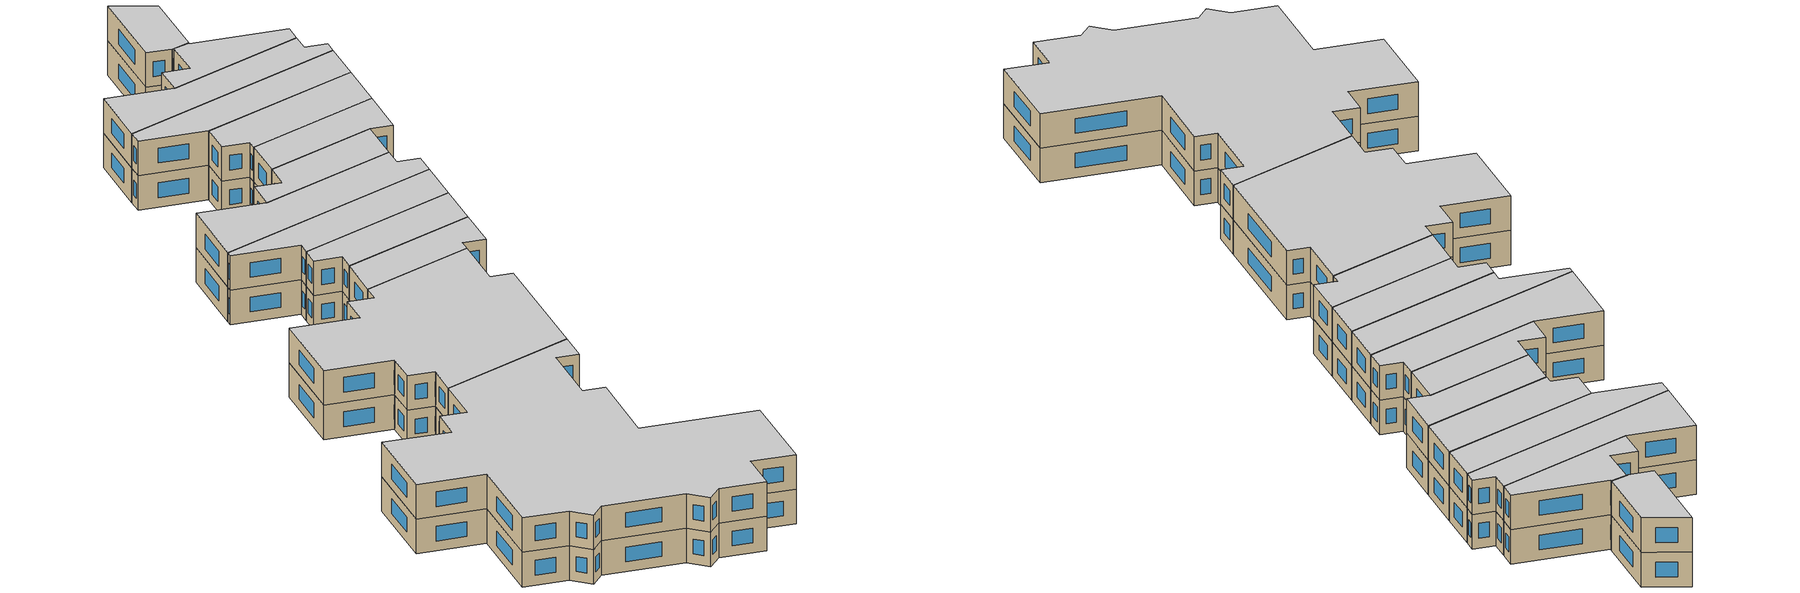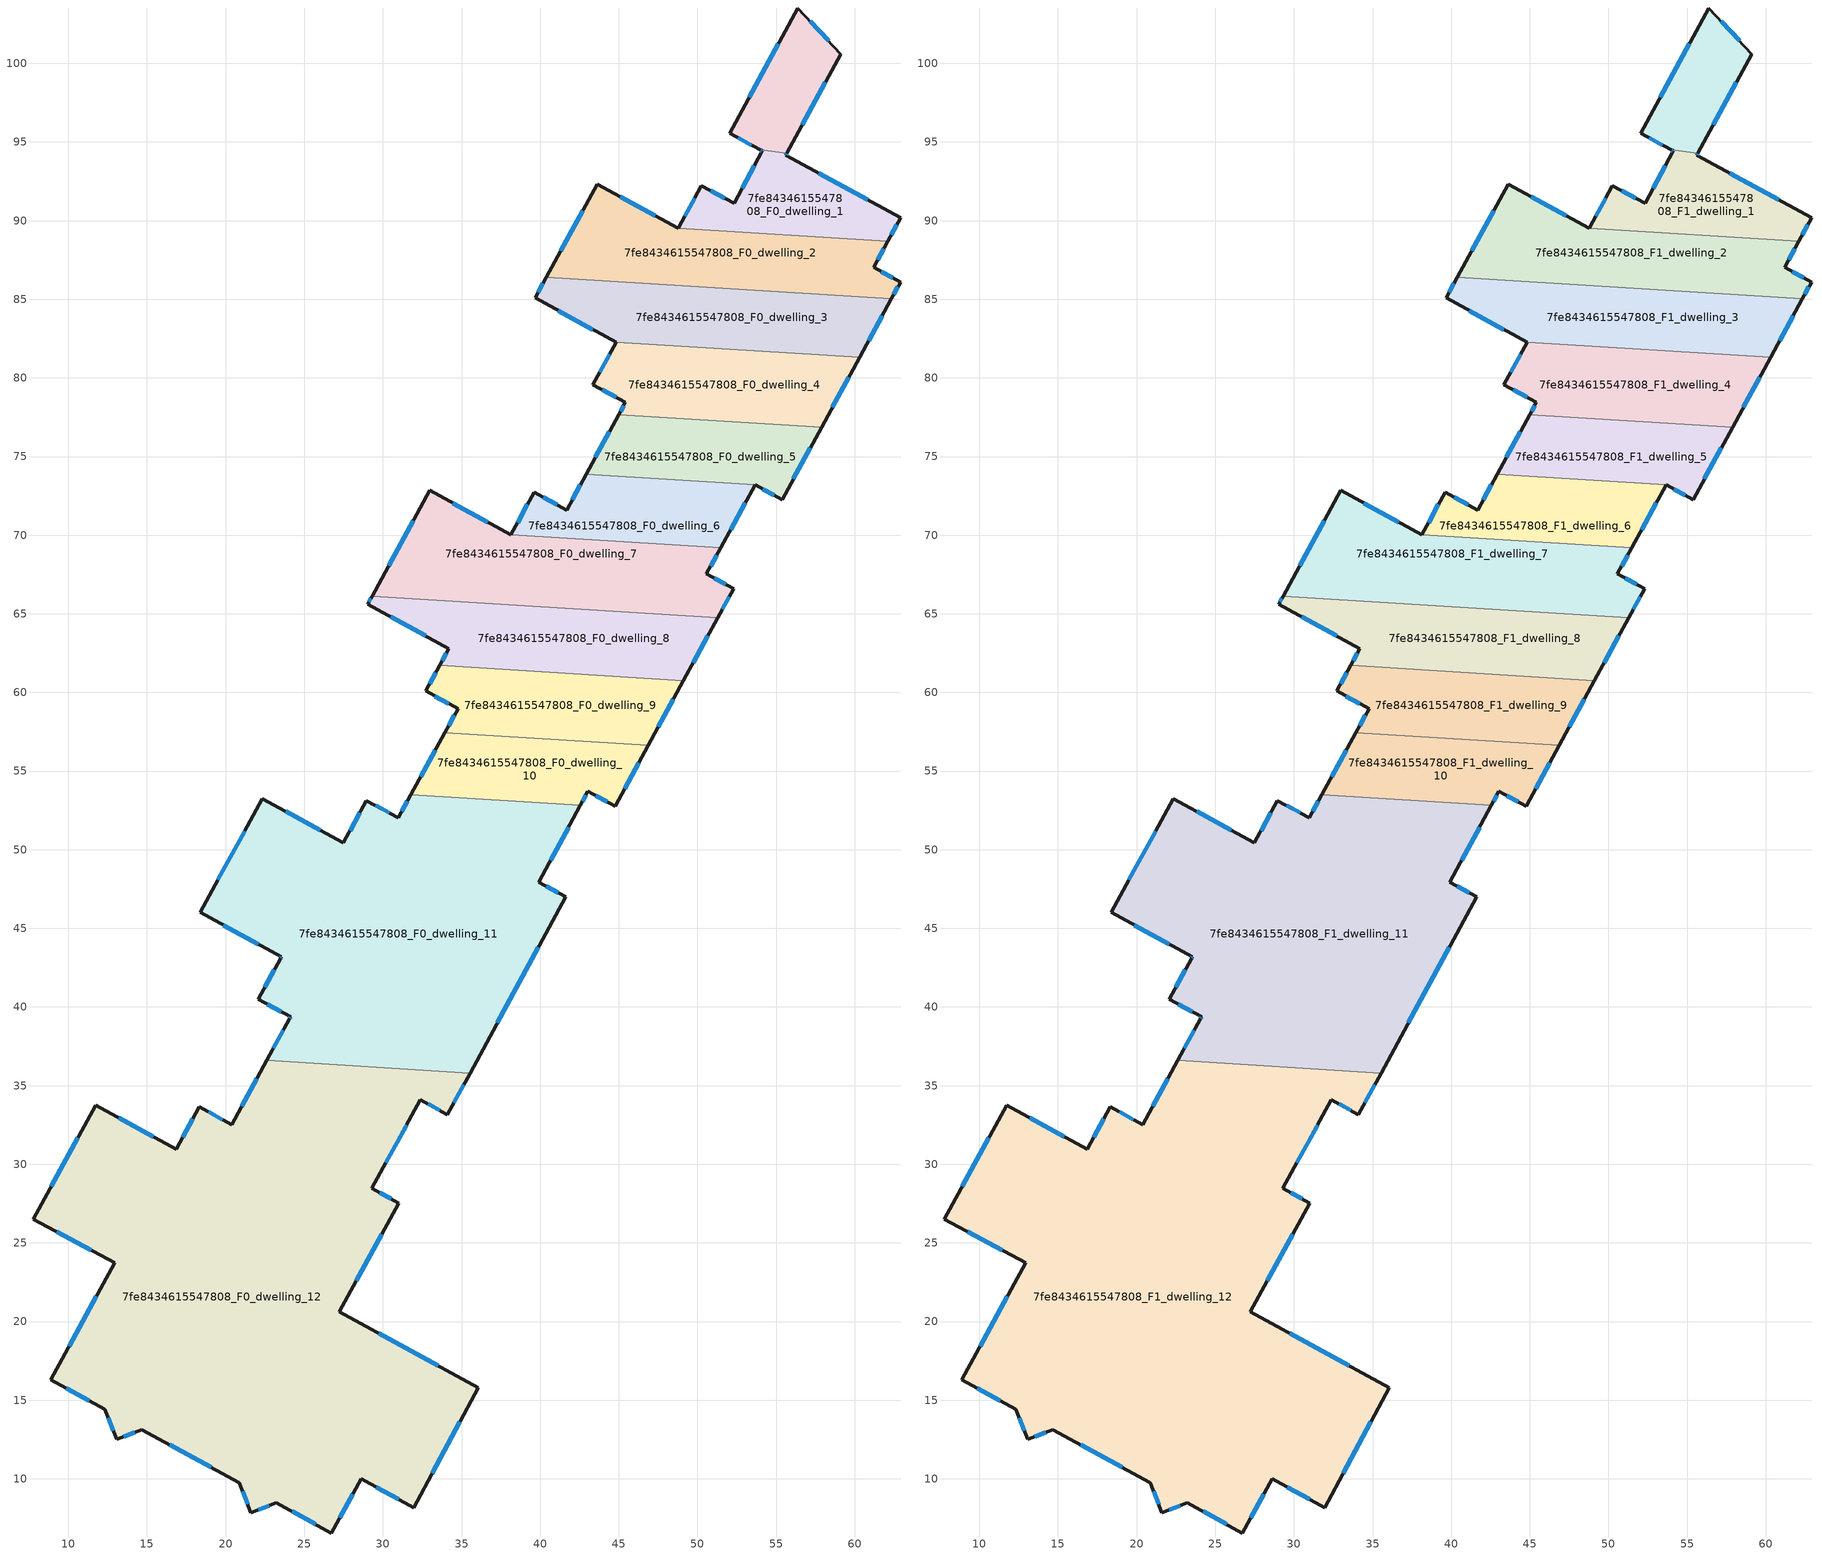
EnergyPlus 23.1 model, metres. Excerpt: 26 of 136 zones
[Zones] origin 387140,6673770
7fe8434615547808_F0_dwelling_0
 floor ground (EU_floor_Construction): 56.38,103.52 59.12,100.59 55.69,94.28 53.99,94.5 52.05,95.55 z0
 wall outside (EU_wall_Construction): 55.69,94.28 59.12,100.59 56.38,103.52 52.05,95.55 53.99,94.5 z0:3
 wall to 7fe8434615547808_F0_dwelling_1 (EU_wall_Construction): 53.99,94.5 55.69,94.28 z0:3
 window (EU_Window_Construction): 55.15,101.24 53.29,97.83 / 58.34,101.43 57.17,102.68 / 56.67,96.09 58.14,98.79 / 52.61,95.25 53.43,94.8 z0.86:2.14
7fe8434615547808_F0_dwelling_1
 floor ground (EU_floor_Construction): 62.91,90.18 62.09,88.67 48.79,89.51 50.25,92.21 52.33,91.09 54.12,94.43 53.99,94.5 55.69,94.28 55.61,94.15 z0
 wall outside (EU_wall_Construction): 62.09,88.67 62.91,90.18 55.61,94.15 55.69,94.28 / 53.99,94.5 54.12,94.43 52.33,91.09 50.25,92.21 48.79,89.51 z0:3
 wall to 7fe8434615547808_F0_dwelling_2 (EU_wall_Construction): 48.79,89.51 62.09,88.67 z0:3
 window (EU_Window_Construction): 62.33,89.11 62.68,89.75 / 49.83,91.43 49.2,90.28 / 51.73,91.41 50.84,91.89 / 53.61,93.48 52.84,92.04 / 54.03,94.48 54.08,94.45 / 55.64,94.19 55.67,94.25 / 60.83,91.32 57.7,93.02 z0.86:2.14
7fe8434615547808_F0_dwelling_10
 floor ground (EU_floor_Construction): 46.87,56.63 44.76,52.77 43.04,53.71 42.57,52.83 31.78,53.5 33.94,57.44 z0
 wall outside (EU_wall_Construction): 33.94,57.44 31.78,53.5 / 42.57,52.83 43.04,53.71 44.76,52.77 46.87,56.63 z0:3
 wall to 7fe8434615547808_F0_dwelling_11 (EU_wall_Construction): 31.78,53.5 42.57,52.83 z0:3
 wall to 7fe8434615547808_F0_dwelling_9 (EU_wall_Construction): 46.87,56.63 33.94,57.44 z0:3
 window (EU_Window_Construction): 33.32,56.32 32.4,54.63 / 45.37,53.87 46.27,55.53 / 43.53,53.44 44.27,53.04 / 42.7,53.08 42.91,53.45 z0.86:2.14
7fe8434615547808_F0_dwelling_11
 floor ground (EU_floor_Construction): 42.57,52.83 39.91,47.94 41.63,47.01 35.54,35.8 22.62,36.61 24.07,39.27 24.13,39.38 22.07,40.5 23.5,43.11 23.54,43.2 18.38,46.01 22.34,53.25 27.5,50.43 28.96,53.13 30.98,52.03 31.78,53.5 z0
 wall outside (EU_wall_Construction): 31.78,53.5 30.98,52.03 28.96,53.13 27.5,50.43 22.34,53.25 18.38,46.01 23.54,43.2 23.5,43.11 22.07,40.5 24.13,39.38 24.07,39.27 22.62,36.61 / 35.54,35.8 41.63,47.01 39.91,47.94 42.57,52.83 z0:3
 wall to 7fe8434615547808_F0_dwelling_12 (EU_wall_Construction): 22.62,36.61 35.54,35.8 z0:3
 window (EU_Window_Construction): 24.11,39.34 24.09,39.3 / 22.66,40.18 23.54,39.7 / 23.09,42.37 22.48,41.25 / 23.53,43.17 23.51,43.14 / 19.86,45.21 22.07,44 / 21.21,51.18 19.51,48.08 / 26.02,51.23 23.81,52.44 / 28.54,52.36 27.91,51.2 / 30.4,52.34 29.53,52.81 / 31.55,53.08 31.21,52.45 / 40.67,49.34 41.81,51.43 / 41.14,47.27 40.4,47.68 / 37.28,39 39.89,43.8 / 23.66,38.51 23.03,37.37 z0.86:2.14
7fe8434615547808_F0_dwelling_12
 floor ground (EU_floor_Construction): 35.54,35.8 34.11,33.16 32.39,34.11 29.3,28.47 31.02,27.53 27.23,20.63 36.05,15.79 31.95,8.17 28.62,10 26.73,6.56 23.22,8.47 21.61,7.84 20.86,9.76 14.67,13.14 13.07,12.5 12.31,14.42 8.89,16.29 12.95,23.73 7.78,26.52 11.73,33.76 16.85,30.96 18.33,33.65 20.39,32.52 22.62,36.61 z0
 wall outside (EU_wall_Construction): 22.62,36.61 20.39,32.52 18.33,33.65 16.85,30.96 11.73,33.76 7.78,26.52 12.95,23.73 8.89,16.29 12.31,14.42 13.07,12.5 14.67,13.14 20.86,9.76 21.61,7.84 23.22,8.47 26.73,6.56 28.62,10 31.95,8.17 36.05,15.79 27.23,20.63 31.02,27.53 29.3,28.47 32.39,34.11 34.11,33.16 35.54,35.8 z0:3
 window (EU_Window_Construction): 29.57,9.48 31,8.7 / 27.27,7.54 28.08,9.02 / 24.22,7.92 25.73,7.1 / 22.07,8.02 22.76,8.29 / 21.08,9.21 21.4,8.39 / 16.44,12.17 19.09,10.72 / 13.52,12.69 14.21,12.96 / 12.53,13.88 12.85,13.05 / 9.86,15.76 11.33,14.96 / 11.79,21.61 10.05,18.42 / 9.26,25.72 11.47,24.53 / 10.6,31.69 8.91,28.59 / 15.39,31.76 13.19,32.96 / 17.9,32.88 17.27,31.73 / 19.8,32.84 18.91,33.33 / 21.98,35.44 21.02,33.69 / 34.52,33.92 35.13,35.05 / 32.88,33.84 33.62,33.43 / 30.18,30.08 31.51,32.5 / 30.53,27.8 29.79,28.2 / 28.31,22.6 29.94,25.56 / 33.53,17.18 29.75,19.25 / 33.12,10.35 34.88,13.62 z0.86:2.14
7fe8434615547808_F0_dwelling_2
 floor ground (EU_floor_Construction): 62.09,88.67 61.2,87.03 62.91,86.09 62.33,85.02 40.38,86.39 43.63,92.33 48.79,89.51 z0
 wall outside (EU_wall_Construction): 62.33,85.02 62.91,86.09 61.2,87.03 62.09,88.67 / 48.79,89.51 43.63,92.33 40.38,86.39 z0:3
 wall to 7fe8434615547808_F0_dwelling_3 (EU_wall_Construction): 40.38,86.39 62.33,85.02 z0:3
 window (EU_Window_Construction): 62.42,86.36 61.69,86.76 / 62.5,85.32 62.75,85.78 / 42.7,90.63 41.31,88.08 / 47.31,90.31 45.1,91.52 / 61.45,87.5 61.84,88.2 z0.86:2.14
7fe8434615547808_F0_dwelling_3
 floor ground (EU_floor_Construction): 62.33,85.02 60.31,81.3 44.83,82.27 39.67,85.09 40.38,86.39 z0
 wall outside (EU_wall_Construction): 60.31,81.3 62.33,85.02 / 40.38,86.39 39.67,85.09 44.83,82.27 z0:3
 wall to 7fe8434615547808_F0_dwelling_4 (EU_wall_Construction): 44.83,82.27 60.31,81.3 z0:3
 window (EU_Window_Construction): 60.89,82.36 61.75,83.95 / 41.15,84.28 43.36,83.07 / 40.18,86.02 39.88,85.46 z0.86:2.14
7fe8434615547808_F0_dwelling_4
 floor ground (EU_floor_Construction): 60.31,81.3 57.89,76.87 45,77.67 45.42,78.45 43.36,79.58 44.83,82.27 z0
 wall outside (EU_wall_Construction): 57.89,76.87 60.31,81.3 / 44.83,82.27 43.36,79.58 45.42,78.45 45,77.67 z0:3
 wall to 7fe8434615547808_F0_dwelling_5 (EU_wall_Construction): 45,77.67 57.89,76.87 z0:3
 window (EU_Window_Construction): 58.58,78.13 59.62,80.03 / 45.3,78.23 45.12,77.89 / 43.95,79.25 44.83,78.77 / 44.41,81.5 43.78,80.34 z0.86:2.14
7fe8434615547808_F0_dwelling_5
 floor ground (EU_floor_Construction): 57.89,76.87 55.38,72.26 53.66,73.2 42.92,73.87 45,77.67 z0
 wall outside (EU_wall_Construction): 53.66,73.2 55.38,72.26 57.89,76.87 / 45,77.67 42.92,73.87 z0:3
 wall to 7fe8434615547808_F0_dwelling_6 (EU_wall_Construction): 42.92,73.87 53.66,73.2 z0:3
 window (EU_Window_Construction): 54.15,72.93 54.89,72.53 / 44.4,76.59 43.51,74.95 / 56.1,73.58 57.17,75.55 z0.86:2.14
7fe8434615547808_F0_dwelling_6
 floor ground (EU_floor_Construction): 53.66,73.2 51.48,69.2 38.14,70.03 39.61,72.72 41.68,71.6 42.92,73.87 z0
 wall outside (EU_wall_Construction): 42.92,73.87 41.68,71.6 39.61,72.72 38.14,70.03 / 51.48,69.2 53.66,73.2 z0:3
 wall to 7fe8434615547808_F0_dwelling_7 (EU_wall_Construction): 38.14,70.03 51.48,69.2 z0:3
 window (EU_Window_Construction): 41.09,71.92 40.2,72.4 / 42.56,73.22 42.03,72.25 / 52.1,70.34 53.04,72.05 / 39.19,71.95 38.56,70.8 z0.86:2.14
7fe8434615547808_F0_dwelling_7
 floor ground (EU_floor_Construction): 51.48,69.2 50.58,67.53 52.3,66.6 51.29,64.76 29.31,66.13 32.98,72.85 38.14,70.03 z0
 wall outside (EU_wall_Construction): 51.29,64.76 52.3,66.6 50.58,67.53 51.48,69.2 / 38.14,70.03 32.98,72.85 29.31,66.13 z0:3
 wall to 7fe8434615547808_F0_dwelling_8 (EU_wall_Construction): 29.31,66.13 51.29,64.76 z0:3
 window (EU_Window_Construction): 51.81,66.86 51.07,67.27 / 51.58,65.28 52.01,66.07 / 31.94,70.93 30.36,68.05 / 36.67,70.84 34.46,72.04 / 50.83,68.01 51.22,68.72 z0.86:2.14
7fe8434615547808_F0_dwelling_8
 floor ground (EU_floor_Construction): 51.29,64.76 49.11,60.75 33.6,61.71 34.19,62.79 29.03,65.61 29.31,66.13 z0
 wall outside (EU_wall_Construction): 29.31,66.13 29.03,65.61 34.19,62.79 33.6,61.71 / 49.11,60.75 51.29,64.76 z0:3
 wall to 7fe8434615547808_F0_dwelling_9 (EU_wall_Construction): 33.6,61.71 49.11,60.75 z0:3
 window (EU_Window_Construction): 30.5,64.81 32.71,63.6 / 29.23,65.98 29.11,65.76 / 49.73,61.89 50.67,63.61 / 34.02,62.48 33.77,62.02 z0.86:2.14
7fe8434615547808_F0_dwelling_9
 floor ground (EU_floor_Construction): 49.11,60.75 46.87,56.63 33.94,57.44 34.78,58.97 32.73,60.09 33.6,61.71 z0
 wall outside (EU_wall_Construction): 33.6,61.71 32.73,60.09 34.78,58.97 33.94,57.44 / 46.87,56.63 49.11,60.75 z0:3
 window (EU_Window_Construction): 33.31,59.77 34.19,59.29 / 33.35,61.25 32.98,60.56 / 47.51,57.81 48.47,59.57 / 34.54,58.54 34.18,57.88 z0.86:2.14
7fe8434615547808_F1_dwelling_0
 floor to 7fe8434615547808_F0_dwelling_0 (EU_floor_Construction): 56.38,103.52 59.12,100.59 55.69,94.28 53.99,94.5 52.05,95.55 z3
 wall outside (EU_wall_Construction): 55.69,94.28 59.12,100.59 56.38,103.52 52.05,95.55 53.99,94.5 z3:6
 wall to 7fe8434615547808_F1_dwelling_1 (EU_wall_Construction): 53.99,94.5 55.69,94.28 z3:6
 window (EU_Window_Construction): 55.15,101.24 53.29,97.83 / 58.34,101.43 57.17,102.68 / 56.67,96.09 58.14,98.79 / 52.61,95.25 53.43,94.8 z3.86:5.14
 ceiling to 7fe8434615547808_F2_dwelling_0 (EU_floor_Construction): 55.69,94.28 59.12,100.59 56.38,103.52 52.05,95.55 53.99,94.5 z6
7fe8434615547808_F1_dwelling_1
 floor to 7fe8434615547808_F0_dwelling_1 (EU_floor_Construction): 62.91,90.18 62.09,88.67 48.79,89.51 50.25,92.21 52.33,91.09 54.12,94.43 53.99,94.5 55.69,94.28 55.61,94.15 z3
 wall outside (EU_wall_Construction): 62.09,88.67 62.91,90.18 55.61,94.15 55.69,94.28 / 53.99,94.5 54.12,94.43 52.33,91.09 50.25,92.21 48.79,89.51 z3:6
 wall to 7fe8434615547808_F1_dwelling_2 (EU_wall_Construction): 48.79,89.51 62.09,88.67 z3:6
 window (EU_Window_Construction): 62.33,89.11 62.68,89.75 / 49.83,91.43 49.2,90.28 / 51.73,91.41 50.84,91.89 / 53.61,93.48 52.84,92.04 / 54.03,94.48 54.08,94.45 / 55.64,94.19 55.67,94.25 / 60.83,91.32 57.7,93.02 z3.86:5.14
 ceiling to 7fe8434615547808_F2_dwelling_1 (EU_floor_Construction): 62.09,88.67 62.91,90.18 55.61,94.15 55.69,94.28 53.99,94.5 54.12,94.43 52.33,91.09 50.25,92.21 48.79,89.51 z6
7fe8434615547808_F1_dwelling_10
 floor to 7fe8434615547808_F0_dwelling_10 (EU_floor_Construction): 46.87,56.63 44.76,52.77 43.04,53.71 42.57,52.83 31.78,53.5 33.94,57.44 z3
 wall outside (EU_wall_Construction): 33.94,57.44 31.78,53.5 / 42.57,52.83 43.04,53.71 44.76,52.77 46.87,56.63 z3:6
 wall to 7fe8434615547808_F1_dwelling_11 (EU_wall_Construction): 31.78,53.5 42.57,52.83 z3:6
 wall to 7fe8434615547808_F1_dwelling_9 (EU_wall_Construction): 46.87,56.63 33.94,57.44 z3:6
 window (EU_Window_Construction): 33.32,56.32 32.4,54.63 / 45.37,53.87 46.27,55.53 / 43.53,53.44 44.27,53.04 / 42.7,53.08 42.91,53.45 z3.86:5.14
 ceiling to 7fe8434615547808_F2_dwelling_10 (EU_floor_Construction): 44.76,52.77 46.87,56.63 33.94,57.44 31.78,53.5 42.57,52.83 43.04,53.71 z6
7fe8434615547808_F1_dwelling_11
 floor to 7fe8434615547808_F0_dwelling_11 (EU_floor_Construction): 42.57,52.83 39.91,47.94 41.63,47.01 35.54,35.8 22.62,36.61 24.07,39.27 24.13,39.38 22.07,40.5 23.5,43.11 23.54,43.2 18.38,46.01 22.34,53.25 27.5,50.43 28.96,53.13 30.98,52.03 31.78,53.5 z3
 wall outside (EU_wall_Construction): 31.78,53.5 30.98,52.03 28.96,53.13 27.5,50.43 22.34,53.25 18.38,46.01 23.54,43.2 23.5,43.11 22.07,40.5 24.13,39.38 24.07,39.27 22.62,36.61 / 35.54,35.8 41.63,47.01 39.91,47.94 42.57,52.83 z3:6
 wall to 7fe8434615547808_F1_dwelling_12 (EU_wall_Construction): 22.62,36.61 35.54,35.8 z3:6
 window (EU_Window_Construction): 24.11,39.34 24.09,39.3 / 22.66,40.18 23.54,39.7 / 23.09,42.37 22.48,41.25 / 23.53,43.17 23.51,43.14 / 19.86,45.21 22.07,44 / 21.21,51.18 19.51,48.08 / 26.02,51.23 23.81,52.44 / 28.54,52.36 27.91,51.2 / 30.4,52.34 29.53,52.81 / 31.55,53.08 31.21,52.45 / 40.67,49.34 41.81,51.43 / 41.14,47.27 40.4,47.68 / 37.28,39 39.89,43.8 / 23.66,38.51 23.03,37.37 z3.86:5.14
 ceiling to 7fe8434615547808_F2_dwelling_11 (EU_floor_Construction): 35.54,35.8 41.63,47.01 39.91,47.94 42.57,52.83 31.78,53.5 30.98,52.03 28.96,53.13 27.5,50.43 22.34,53.25 18.38,46.01 23.54,43.2 23.5,43.11 22.07,40.5 24.13,39.38 24.07,39.27 22.62,36.61 z6
7fe8434615547808_F1_dwelling_12
 floor to 7fe8434615547808_F0_dwelling_12 (EU_floor_Construction): 35.54,35.8 34.11,33.16 32.39,34.11 29.3,28.47 31.02,27.53 27.23,20.63 36.05,15.79 31.95,8.17 28.62,10 26.73,6.56 23.22,8.47 21.61,7.84 20.86,9.76 14.67,13.14 13.07,12.5 12.31,14.42 8.89,16.29 12.95,23.73 7.78,26.52 11.73,33.76 16.85,30.96 18.33,33.65 20.39,32.52 22.62,36.61 z3
 wall outside (EU_wall_Construction): 22.62,36.61 20.39,32.52 18.33,33.65 16.85,30.96 11.73,33.76 7.78,26.52 12.95,23.73 8.89,16.29 12.31,14.42 13.07,12.5 14.67,13.14 20.86,9.76 21.61,7.84 23.22,8.47 26.73,6.56 28.62,10 31.95,8.17 36.05,15.79 27.23,20.63 31.02,27.53 29.3,28.47 32.39,34.11 34.11,33.16 35.54,35.8 z3:6
 window (EU_Window_Construction): 29.57,9.48 31,8.7 / 27.27,7.54 28.08,9.02 / 24.22,7.92 25.73,7.1 / 22.07,8.02 22.76,8.29 / 21.08,9.21 21.4,8.39 / 16.44,12.17 19.09,10.72 / 13.52,12.69 14.21,12.96 / 12.53,13.88 12.85,13.05 / 9.86,15.76 11.33,14.96 / 11.79,21.61 10.05,18.42 / 9.26,25.72 11.47,24.53 / 10.6,31.69 8.91,28.59 / 15.39,31.76 13.19,32.96 / 17.9,32.88 17.27,31.73 / 19.8,32.84 18.91,33.33 / 21.98,35.44 21.02,33.69 / 34.52,33.92 35.13,35.05 / 32.88,33.84 33.62,33.43 / 30.18,30.08 31.51,32.5 / 30.53,27.8 29.79,28.2 / 28.31,22.6 29.94,25.56 / 33.53,17.18 29.75,19.25 / 33.12,10.35 34.88,13.62 z3.86:5.14
 ceiling to 7fe8434615547808_F2_dwelling_12 (EU_floor_Construction): 31.95,8.17 36.05,15.79 27.23,20.63 31.02,27.53 29.3,28.47 32.39,34.11 34.11,33.16 35.54,35.8 22.62,36.61 20.39,32.52 18.33,33.65 16.85,30.96 11.73,33.76 7.78,26.52 12.95,23.73 8.89,16.29 12.31,14.42 13.07,12.5 14.67,13.14 20.86,9.76 21.61,7.84 23.22,8.47 26.73,6.56 28.62,10 z6
7fe8434615547808_F1_dwelling_2
 floor to 7fe8434615547808_F0_dwelling_2 (EU_floor_Construction): 62.09,88.67 61.2,87.03 62.91,86.09 62.33,85.02 40.38,86.39 43.63,92.33 48.79,89.51 z3
 wall outside (EU_wall_Construction): 62.33,85.02 62.91,86.09 61.2,87.03 62.09,88.67 / 48.79,89.51 43.63,92.33 40.38,86.39 z3:6
 wall to 7fe8434615547808_F1_dwelling_3 (EU_wall_Construction): 40.38,86.39 62.33,85.02 z3:6
 window (EU_Window_Construction): 62.42,86.36 61.69,86.76 / 62.5,85.32 62.75,85.78 / 42.7,90.63 41.31,88.08 / 47.31,90.31 45.1,91.52 / 61.45,87.5 61.84,88.2 z3.86:5.14
 ceiling to 7fe8434615547808_F2_dwelling_2 (EU_floor_Construction): 62.33,85.02 62.91,86.09 61.2,87.03 62.09,88.67 48.79,89.51 43.63,92.33 40.38,86.39 z6
7fe8434615547808_F1_dwelling_3
 floor to 7fe8434615547808_F0_dwelling_3 (EU_floor_Construction): 62.33,85.02 60.31,81.3 44.83,82.27 39.67,85.09 40.38,86.39 z3
 wall outside (EU_wall_Construction): 60.31,81.3 62.33,85.02 / 40.38,86.39 39.67,85.09 44.83,82.27 z3:6
 wall to 7fe8434615547808_F1_dwelling_4 (EU_wall_Construction): 44.83,82.27 60.31,81.3 z3:6
 window (EU_Window_Construction): 60.89,82.36 61.75,83.95 / 41.15,84.28 43.36,83.07 / 40.18,86.02 39.88,85.46 z3.86:5.14
 ceiling to 7fe8434615547808_F2_dwelling_3 (EU_floor_Construction): 60.31,81.3 62.33,85.02 40.38,86.39 39.67,85.09 44.83,82.27 z6
7fe8434615547808_F1_dwelling_4
 floor to 7fe8434615547808_F0_dwelling_4 (EU_floor_Construction): 60.31,81.3 57.89,76.87 45,77.67 45.42,78.45 43.36,79.58 44.83,82.27 z3
 wall outside (EU_wall_Construction): 57.89,76.87 60.31,81.3 / 44.83,82.27 43.36,79.58 45.42,78.45 45,77.67 z3:6
 wall to 7fe8434615547808_F1_dwelling_5 (EU_wall_Construction): 45,77.67 57.89,76.87 z3:6
 window (EU_Window_Construction): 58.58,78.13 59.62,80.03 / 45.3,78.23 45.12,77.89 / 43.95,79.25 44.83,78.77 / 44.41,81.5 43.78,80.34 z3.86:5.14
 ceiling to 7fe8434615547808_F2_dwelling_4 (EU_floor_Construction): 57.89,76.87 60.31,81.3 44.83,82.27 43.36,79.58 45.42,78.45 45,77.67 z6
7fe8434615547808_F1_dwelling_5
 floor to 7fe8434615547808_F0_dwelling_5 (EU_floor_Construction): 57.89,76.87 55.38,72.26 53.66,73.2 42.92,73.87 45,77.67 z3
 wall outside (EU_wall_Construction): 53.66,73.2 55.38,72.26 57.89,76.87 / 45,77.67 42.92,73.87 z3:6
 wall to 7fe8434615547808_F1_dwelling_6 (EU_wall_Construction): 42.92,73.87 53.66,73.2 z3:6
 window (EU_Window_Construction): 54.15,72.93 54.89,72.53 / 44.4,76.59 43.51,74.95 / 56.1,73.58 57.17,75.55 z3.86:5.14
 ceiling to 7fe8434615547808_F2_dwelling_5 (EU_floor_Construction): 55.38,72.26 57.89,76.87 45,77.67 42.92,73.87 53.66,73.2 z6
7fe8434615547808_F1_dwelling_6
 floor to 7fe8434615547808_F0_dwelling_6 (EU_floor_Construction): 53.66,73.2 51.48,69.2 38.14,70.03 39.61,72.72 41.68,71.6 42.92,73.87 z3
 wall outside (EU_wall_Construction): 42.92,73.87 41.68,71.6 39.61,72.72 38.14,70.03 / 51.48,69.2 53.66,73.2 z3:6
 wall to 7fe8434615547808_F1_dwelling_7 (EU_wall_Construction): 38.14,70.03 51.48,69.2 z3:6
 window (EU_Window_Construction): 41.09,71.92 40.2,72.4 / 42.56,73.22 42.03,72.25 / 52.1,70.34 53.04,72.05 / 39.19,71.95 38.56,70.8 z3.86:5.14
 ceiling to 7fe8434615547808_F2_dwelling_6 (EU_floor_Construction): 51.48,69.2 53.66,73.2 42.92,73.87 41.68,71.6 39.61,72.72 38.14,70.03 z6
7fe8434615547808_F1_dwelling_7
 floor to 7fe8434615547808_F0_dwelling_7 (EU_floor_Construction): 51.48,69.2 50.58,67.53 52.3,66.6 51.29,64.76 29.31,66.13 32.98,72.85 38.14,70.03 z3
 wall outside (EU_wall_Construction): 51.29,64.76 52.3,66.6 50.58,67.53 51.48,69.2 / 38.14,70.03 32.98,72.85 29.31,66.13 z3:6
 wall to 7fe8434615547808_F1_dwelling_8 (EU_wall_Construction): 29.31,66.13 51.29,64.76 z3:6
 window (EU_Window_Construction): 51.81,66.86 51.07,67.27 / 51.58,65.28 52.01,66.07 / 31.94,70.93 30.36,68.05 / 36.67,70.84 34.46,72.04 / 50.83,68.01 51.22,68.72 z3.86:5.14
 ceiling to 7fe8434615547808_F2_dwelling_7 (EU_floor_Construction): 51.29,64.76 52.3,66.6 50.58,67.53 51.48,69.2 38.14,70.03 32.98,72.85 29.31,66.13 z6
7fe8434615547808_F1_dwelling_8
 floor to 7fe8434615547808_F0_dwelling_8 (EU_floor_Construction): 51.29,64.76 49.11,60.75 33.6,61.71 34.19,62.79 29.03,65.61 29.31,66.13 z3
 wall outside (EU_wall_Construction): 29.31,66.13 29.03,65.61 34.19,62.79 33.6,61.71 / 49.11,60.75 51.29,64.76 z3:6
 wall to 7fe8434615547808_F1_dwelling_9 (EU_wall_Construction): 33.6,61.71 49.11,60.75 z3:6
 window (EU_Window_Construction): 30.5,64.81 32.71,63.6 / 29.23,65.98 29.11,65.76 / 49.73,61.89 50.67,63.61 / 34.02,62.48 33.77,62.02 z3.86:5.14
 ceiling to 7fe8434615547808_F2_dwelling_8 (EU_floor_Construction): 49.11,60.75 51.29,64.76 29.31,66.13 29.03,65.61 34.19,62.79 33.6,61.71 z6
7fe8434615547808_F1_dwelling_9
 floor to 7fe8434615547808_F0_dwelling_9 (EU_floor_Construction): 49.11,60.75 46.87,56.63 33.94,57.44 34.78,58.97 32.73,60.09 33.6,61.71 z3
 wall outside (EU_wall_Construction): 33.6,61.71 32.73,60.09 34.78,58.97 33.94,57.44 / 46.87,56.63 49.11,60.75 z3:6
 window (EU_Window_Construction): 33.31,59.77 34.19,59.29 / 33.35,61.25 32.98,60.56 / 47.51,57.81 48.47,59.57 / 34.54,58.54 34.18,57.88 z3.86:5.14
 ceiling to 7fe8434615547808_F2_dwelling_9 (EU_floor_Construction): 46.87,56.63 49.11,60.75 33.6,61.71 32.73,60.09 34.78,58.97 33.94,57.44 z6
[Building]
EU S2 Campaign: North Axis=0; Terrain=City; Solar Distribution=FullExterior
[Site:Location]
Helsinki-Vantaa.AP: Latitude=60.317; Longitude=24.963; Time Zone=2; Elevation=54.6
[SizingPeriod:WeatherFileDays]
AnnualSizingPeriod: Begin Month=1; Begin Day of Month=1; End Month=12; End Day of Month=31; Day of Week for Start Day=Monday; Use Weather File Daylight Saving Period=No; Use Weather File Rain and Snow Indicators=No
[MATERIAL]
EU_InternalMass_Material: Roughness=MediumRough; Thickness=0.1; Conductivity=1; Density=1800; Specific Heat=900; Thermal Absorptance=0.9; Solar Absorptance=0.7; Visible Absorptance=0.7
[MATERIAL:NOMASS] Roughness=MediumRough; Thermal Absorptance=0.9; Solar Absorptance=0.7; Visible Absorptance=0.7
Name | Thermal Resistance
EU_wall_NoMass | 2.6932
EU_floor_NoMass | 2.22482
[WINDOWMATERIAL:SIMPLEGLAZINGSYSTEM]
EU_Window_SimpleGlazing: UFactor=2.14966; Solar Heat Gain Coefficient=0.7; Visible Transmittance=0.7
[CONSTRUCTION]
EU_wall_Construction: EU_wall_NoMass
EU_floor_Construction: EU_floor_NoMass
EU_Window_Construction: EU_Window_SimpleGlazing
EU_InternalMass_Construction: EU_InternalMass_Material
[ZONE] Type=1; Multiplier=1; Ceiling Height=autocalculate; Floor Area=autocalculate; Part of Total Floor Area=Yes
Name | Volume
7fe8434615547808_F0_dwelling_0; 7fe8434615547808_F1_dwelling_0 | 94.6392
7fe8434615547808_F0_dwelling_1; 7fe8434615547808_F1_dwelling_1 | 133.756
7fe8434615547808_F0_dwelling_10; 7fe8434615547808_F1_dwelling_10 | 155
7fe8434615547808_F0_dwelling_11; 7fe8434615547808_F1_dwelling_11 | 887.602
7fe8434615547808_F0_dwelling_12; 7fe8434615547808_F1_dwelling_12 | 1546.01
7fe8434615547808_F0_dwelling_2; 7fe8434615547808_F1_dwelling_2 | 250.441
7fe8434615547808_F0_dwelling_3; 7fe8434615547808_F1_dwelling_3 | 228.688
7fe8434615547808_F0_dwelling_4; 7fe8434615547808_F1_dwelling_4 | 202.82
7fe8434615547808_F0_dwelling_5; 7fe8434615547808_F1_dwelling_5 | 154.896
7fe8434615547808_F0_dwelling_6; 7fe8434615547808_F1_dwelling_6 | 151.104
7fe8434615547808_F0_dwelling_7; 7fe8434615547808_F1_dwelling_7 | 304.027
7fe8434615547808_F0_dwelling_8; 7fe8434615547808_F1_dwelling_8 | 227.591
7fe8434615547808_F0_dwelling_9; 7fe8434615547808_F1_dwelling_9 | 181.6
[INTERNALMASS] Construction=EU_InternalMass_Construction
Name | Zone or ZoneList | Surface Area
7fe8434615547808_F0_dwelling_0_EU_InternalMass | 7fe8434615547808_F0_dwelling_0 | 31.5472
7fe8434615547808_F0_dwelling_1_EU_InternalMass | 7fe8434615547808_F0_dwelling_1 | 44.5853
7fe8434615547808_F0_dwelling_2_EU_InternalMass | 7fe8434615547808_F0_dwelling_2 | 83.4815
7fe8434615547808_F0_dwelling_3_EU_InternalMass | 7fe8434615547808_F0_dwelling_3 | 76.2296
7fe8434615547808_F0_dwelling_4_EU_InternalMass | 7fe8434615547808_F0_dwelling_4 | 67.6064
7fe8434615547808_F0_dwelling_5_EU_InternalMass | 7fe8434615547808_F0_dwelling_5 | 51.6318
7fe8434615547808_F0_dwelling_6_EU_InternalMass | 7fe8434615547808_F0_dwelling_6 | 50.3681
7fe8434615547808_F0_dwelling_7_EU_InternalMass | 7fe8434615547808_F0_dwelling_7 | 101.344
7fe8434615547808_F0_dwelling_8_EU_InternalMass | 7fe8434615547808_F0_dwelling_8 | 75.8635
7fe8434615547808_F0_dwelling_9_EU_InternalMass | 7fe8434615547808_F0_dwelling_9 | 60.5337
7fe8434615547808_F0_dwelling_10_EU_InternalMass | 7fe8434615547808_F0_dwelling_10 | 51.6665
7fe8434615547808_F0_dwelling_11_EU_InternalMass | 7fe8434615547808_F0_dwelling_11 | 295.871
7fe8434615547808_F0_dwelling_12_EU_InternalMass | 7fe8434615547808_F0_dwelling_12 | 515.336
7fe8434615547808_F1_dwelling_0_EU_InternalMass | 7fe8434615547808_F1_dwelling_0 | 31.5472
7fe8434615547808_F1_dwelling_1_EU_InternalMass | 7fe8434615547808_F1_dwelling_1 | 44.5853
7fe8434615547808_F1_dwelling_2_EU_InternalMass | 7fe8434615547808_F1_dwelling_2 | 83.4815
7fe8434615547808_F1_dwelling_3_EU_InternalMass | 7fe8434615547808_F1_dwelling_3 | 76.2296
7fe8434615547808_F1_dwelling_4_EU_InternalMass | 7fe8434615547808_F1_dwelling_4 | 67.6064
7fe8434615547808_F1_dwelling_5_EU_InternalMass | 7fe8434615547808_F1_dwelling_5 | 51.6318
7fe8434615547808_F1_dwelling_6_EU_InternalMass | 7fe8434615547808_F1_dwelling_6 | 50.3681
7fe8434615547808_F1_dwelling_7_EU_InternalMass | 7fe8434615547808_F1_dwelling_7 | 101.344
7fe8434615547808_F1_dwelling_8_EU_InternalMass | 7fe8434615547808_F1_dwelling_8 | 75.8635
7fe8434615547808_F1_dwelling_9_EU_InternalMass | 7fe8434615547808_F1_dwelling_9 | 60.5337
7fe8434615547808_F1_dwelling_10_EU_InternalMass | 7fe8434615547808_F1_dwelling_10 | 51.6665
7fe8434615547808_F1_dwelling_11_EU_InternalMass | 7fe8434615547808_F1_dwelling_11 | 295.871
7fe8434615547808_F1_dwelling_12_EU_InternalMass | 7fe8434615547808_F1_dwelling_12 | 515.336
[OTHEREQUIPMENT] Fuel Type=Electricity; Design Level Calculation Method=Watts/Area; Power per Zone Floor Area=1; Fraction Latent=0; Fraction Radiant=0; Fraction Lost=0; Carbon Dioxide Generation Rate=0; EndUse Subcategory=EU_Step8_InternalGains
Name | Zone or ZoneList or Space or SpaceList | Schedule
EU_Step8_InternalGain_7fe8434615547808_F0_dwelling_0_f000 | 7fe8434615547808_F0_dwelling_0 | EU_Step8_GainSchedule_7fe8434615547808_F0_dwelling_0_f000
EU_Step8_InternalGain_7fe8434615547808_F0_dwelling_1_f000 | 7fe8434615547808_F0_dwelling_1 | EU_Step8_GainSchedule_7fe8434615547808_F0_dwelling_1_f000
EU_Step8_InternalGain_7fe8434615547808_F0_dwelling_2_f000 | 7fe8434615547808_F0_dwelling_2 | EU_Step8_GainSchedule_7fe8434615547808_F0_dwelling_2_f000
EU_Step8_InternalGain_7fe8434615547808_F0_dwelling_3_f000 | 7fe8434615547808_F0_dwelling_3 | EU_Step8_GainSchedule_7fe8434615547808_F0_dwelling_3_f000
EU_Step8_InternalGain_7fe8434615547808_F0_dwelling_4_f000 | 7fe8434615547808_F0_dwelling_4 | EU_Step8_GainSchedule_7fe8434615547808_F0_dwelling_4_f000
EU_Step8_InternalGain_7fe8434615547808_F0_dwelling_5_f000 | 7fe8434615547808_F0_dwelling_5 | EU_Step8_GainSchedule_7fe8434615547808_F0_dwelling_5_f000
EU_Step8_InternalGain_7fe8434615547808_F0_dwelling_6_f000 | 7fe8434615547808_F0_dwelling_6 | EU_Step8_GainSchedule_7fe8434615547808_F0_dwelling_6_f000
EU_Step8_InternalGain_7fe8434615547808_F0_dwelling_7_f000 | 7fe8434615547808_F0_dwelling_7 | EU_Step8_GainSchedule_7fe8434615547808_F0_dwelling_7_f000
EU_Step8_InternalGain_7fe8434615547808_F0_dwelling_8_f000 | 7fe8434615547808_F0_dwelling_8 | EU_Step8_GainSchedule_7fe8434615547808_F0_dwelling_8_f000
EU_Step8_InternalGain_7fe8434615547808_F0_dwelling_9_f000 | 7fe8434615547808_F0_dwelling_9 | EU_Step8_GainSchedule_7fe8434615547808_F0_dwelling_9_f000
EU_Step8_InternalGain_7fe8434615547808_F0_dwelling_10_f000 | 7fe8434615547808_F0_dwelling_10 | EU_Step8_GainSchedule_7fe8434615547808_F0_dwelling_10_f000
EU_Step8_InternalGain_7fe8434615547808_F0_dwelling_11_f000 | 7fe8434615547808_F0_dwelling_11 | EU_Step8_GainSchedule_7fe8434615547808_F0_dwelling_11_f000
EU_Step8_InternalGain_7fe8434615547808_F0_dwelling_12_f000 | 7fe8434615547808_F0_dwelling_12 | EU_Step8_GainSchedule_7fe8434615547808_F0_dwelling_12_f000
EU_Step8_InternalGain_7fe8434615547808_F1_dwelling_0_f000 | 7fe8434615547808_F1_dwelling_0 | EU_Step8_GainSchedule_7fe8434615547808_F1_dwelling_0_f000
EU_Step8_InternalGain_7fe8434615547808_F1_dwelling_1_f000 | 7fe8434615547808_F1_dwelling_1 | EU_Step8_GainSchedule_7fe8434615547808_F1_dwelling_1_f000
EU_Step8_InternalGain_7fe8434615547808_F1_dwelling_2_f000 | 7fe8434615547808_F1_dwelling_2 | EU_Step8_GainSchedule_7fe8434615547808_F1_dwelling_2_f000
EU_Step8_InternalGain_7fe8434615547808_F1_dwelling_3_f000 | 7fe8434615547808_F1_dwelling_3 | EU_Step8_GainSchedule_7fe8434615547808_F1_dwelling_3_f000
EU_Step8_InternalGain_7fe8434615547808_F1_dwelling_4_f000 | 7fe8434615547808_F1_dwelling_4 | EU_Step8_GainSchedule_7fe8434615547808_F1_dwelling_4_f000
EU_Step8_InternalGain_7fe8434615547808_F1_dwelling_5_f000 | 7fe8434615547808_F1_dwelling_5 | EU_Step8_GainSchedule_7fe8434615547808_F1_dwelling_5_f000
EU_Step8_InternalGain_7fe8434615547808_F1_dwelling_6_f000 | 7fe8434615547808_F1_dwelling_6 | EU_Step8_GainSchedule_7fe8434615547808_F1_dwelling_6_f000
EU_Step8_InternalGain_7fe8434615547808_F1_dwelling_7_f000 | 7fe8434615547808_F1_dwelling_7 | EU_Step8_GainSchedule_7fe8434615547808_F1_dwelling_7_f000
EU_Step8_InternalGain_7fe8434615547808_F1_dwelling_8_f000 | 7fe8434615547808_F1_dwelling_8 | EU_Step8_GainSchedule_7fe8434615547808_F1_dwelling_8_f000
EU_Step8_InternalGain_7fe8434615547808_F1_dwelling_9_f000 | 7fe8434615547808_F1_dwelling_9 | EU_Step8_GainSchedule_7fe8434615547808_F1_dwelling_9_f000
EU_Step8_InternalGain_7fe8434615547808_F1_dwelling_10_f000 | 7fe8434615547808_F1_dwelling_10 | EU_Step8_GainSchedule_7fe8434615547808_F1_dwelling_10_f000
EU_Step8_InternalGain_7fe8434615547808_F1_dwelling_11_f000 | 7fe8434615547808_F1_dwelling_11 | EU_Step8_GainSchedule_7fe8434615547808_F1_dwelling_11_f000
EU_Step8_InternalGain_7fe8434615547808_F1_dwelling_12_f000 | 7fe8434615547808_F1_dwelling_12 | EU_Step8_GainSchedule_7fe8434615547808_F1_dwelling_12_f000
[ZONEVENTILATION:DESIGNFLOWRATE] Schedule=EU_AlwaysOn; Design Flow Rate Calculation Method=AirChanges/Hour; Air Changes per Hour=0.586271; Ventilation Type=Natural; Fan Pressure Rise=0; Fan Total Efficiency=1; Constant Term Coefficient=1; Temperature Term Coefficient=0; Velocity Term Coefficient=0; Velocity Squared Term Coefficient=0; Minimum Indoor Temperature=-100; Maximum Indoor Temperature=100; Delta Temperature=-100; Minimum Outdoor Temperature=-100; Maximum Outdoor Temperature=100; Maximum Wind Speed=40
Name | Zone or ZoneList or Space or SpaceList
EU_ConstantAir_7fe8434615547808_F0_dwelling_0 | 7fe8434615547808_F0_dwelling_0
EU_ConstantAir_7fe8434615547808_F0_dwelling_1 | 7fe8434615547808_F0_dwelling_1
EU_ConstantAir_7fe8434615547808_F0_dwelling_2 | 7fe8434615547808_F0_dwelling_2
EU_ConstantAir_7fe8434615547808_F0_dwelling_3 | 7fe8434615547808_F0_dwelling_3
EU_ConstantAir_7fe8434615547808_F0_dwelling_4 | 7fe8434615547808_F0_dwelling_4
EU_ConstantAir_7fe8434615547808_F0_dwelling_5 | 7fe8434615547808_F0_dwelling_5
EU_ConstantAir_7fe8434615547808_F0_dwelling_6 | 7fe8434615547808_F0_dwelling_6
EU_ConstantAir_7fe8434615547808_F0_dwelling_7 | 7fe8434615547808_F0_dwelling_7
EU_ConstantAir_7fe8434615547808_F0_dwelling_8 | 7fe8434615547808_F0_dwelling_8
EU_ConstantAir_7fe8434615547808_F0_dwelling_9 | 7fe8434615547808_F0_dwelling_9
EU_ConstantAir_7fe8434615547808_F0_dwelling_10 | 7fe8434615547808_F0_dwelling_10
EU_ConstantAir_7fe8434615547808_F0_dwelling_11 | 7fe8434615547808_F0_dwelling_11
EU_ConstantAir_7fe8434615547808_F0_dwelling_12 | 7fe8434615547808_F0_dwelling_12
EU_ConstantAir_7fe8434615547808_F1_dwelling_0 | 7fe8434615547808_F1_dwelling_0
EU_ConstantAir_7fe8434615547808_F1_dwelling_1 | 7fe8434615547808_F1_dwelling_1
EU_ConstantAir_7fe8434615547808_F1_dwelling_2 | 7fe8434615547808_F1_dwelling_2
EU_ConstantAir_7fe8434615547808_F1_dwelling_3 | 7fe8434615547808_F1_dwelling_3
EU_ConstantAir_7fe8434615547808_F1_dwelling_4 | 7fe8434615547808_F1_dwelling_4
EU_ConstantAir_7fe8434615547808_F1_dwelling_5 | 7fe8434615547808_F1_dwelling_5
EU_ConstantAir_7fe8434615547808_F1_dwelling_6 | 7fe8434615547808_F1_dwelling_6
EU_ConstantAir_7fe8434615547808_F1_dwelling_7 | 7fe8434615547808_F1_dwelling_7
EU_ConstantAir_7fe8434615547808_F1_dwelling_8 | 7fe8434615547808_F1_dwelling_8
EU_ConstantAir_7fe8434615547808_F1_dwelling_9 | 7fe8434615547808_F1_dwelling_9
EU_ConstantAir_7fe8434615547808_F1_dwelling_10 | 7fe8434615547808_F1_dwelling_10
EU_ConstantAir_7fe8434615547808_F1_dwelling_11 | 7fe8434615547808_F1_dwelling_11
EU_ConstantAir_7fe8434615547808_F1_dwelling_12 | 7fe8434615547808_F1_dwelling_12
[HVACTEMPLATE:THERMOSTAT] Constant Heating Setpoint=20; Constant Cooling Setpoint=50
EU_HeatOnly_7fe8434615547808_F0_dwelling_0; EU_HeatOnly_7fe8434615547808_F0_dwelling_1; EU_HeatOnly_7fe8434615547808_F0_dwelling_2; EU_HeatOnly_7fe8434615547808_F0_dwelling_3; EU_HeatOnly_7fe8434615547808_F0_dwelling_4; EU_HeatOnly_7fe8434615547808_F0_dwelling_5; EU_HeatOnly_7fe8434615547808_F0_dwelling_6; EU_HeatOnly_7fe8434615547808_F0_dwelling_7; EU_HeatOnly_7fe8434615547808_F0_dwelling_8; EU_HeatOnly_7fe8434615547808_F0_dwelling_9; EU_HeatOnly_7fe8434615547808_F0_dwelling_10; EU_HeatOnly_7fe8434615547808_F0_dwelling_11; EU_HeatOnly_7fe8434615547808_F0_dwelling_12; EU_HeatOnly_7fe8434615547808_F1_dwelling_0; EU_HeatOnly_7fe8434615547808_F1_dwelling_1; EU_HeatOnly_7fe8434615547808_F1_dwelling_2; EU_HeatOnly_7fe8434615547808_F1_dwelling_3; EU_HeatOnly_7fe8434615547808_F1_dwelling_4; EU_HeatOnly_7fe8434615547808_F1_dwelling_5; EU_HeatOnly_7fe8434615547808_F1_dwelling_6; EU_HeatOnly_7fe8434615547808_F1_dwelling_7; EU_HeatOnly_7fe8434615547808_F1_dwelling_8; EU_HeatOnly_7fe8434615547808_F1_dwelling_9; EU_HeatOnly_7fe8434615547808_F1_dwelling_10; EU_HeatOnly_7fe8434615547808_F1_dwelling_11; EU_HeatOnly_7fe8434615547808_F1_dwelling_12; EU_HeatOnly_7fe8434615547808_F2_dwelling_0; EU_HeatOnly_7fe8434615547808_F2_dwelling_1; EU_HeatOnly_7fe8434615547808_F2_dwelling_2; EU_HeatOnly_7fe8434615547808_F2_dwelling_3; EU_HeatOnly_7fe8434615547808_F2_dwelling_4; EU_HeatOnly_7fe8434615547808_F2_dwelling_5; EU_HeatOnly_7fe8434615547808_F2_dwelling_6; EU_HeatOnly_7fe8434615547808_F2_dwelling_7; EU_HeatOnly_7fe8434615547808_F2_dwelling_8; EU_HeatOnly_7fe8434615547808_F2_dwelling_9; EU_HeatOnly_7fe8434615547808_F2_dwelling_10; EU_HeatOnly_7fe8434615547808_F2_dwelling_11; EU_HeatOnly_7fe8434615547808_F2_dwelling_12; EU_HeatOnly_7fe8434615547808_F3_dwelling_0; EU_HeatOnly_7fe8434615547808_F3_dwelling_1; EU_HeatOnly_7fe8434615547808_F3_dwelling_2; EU_HeatOnly_7fe8434615547808_F3_dwelling_3; EU_HeatOnly_7fe8434615547808_F3_dwelling_4; EU_HeatOnly_7fe8434615547808_F3_dwelling_5; EU_HeatOnly_7fe8434615547808_F3_dwelling_6; EU_HeatOnly_7fe8434615547808_F3_dwelling_7; EU_HeatOnly_7fe8434615547808_F3_dwelling_8; EU_HeatOnly_7fe8434615547808_F3_dwelling_9; EU_HeatOnly_7fe8434615547808_F3_dwelling_10; EU_HeatOnly_7fe8434615547808_F3_dwelling_11; EU_HeatOnly_7fe8434615547808_F3_dwelling_12; EU_HeatOnly_7fe8434615547808_F4_dwelling_0; EU_HeatOnly_7fe8434615547808_F4_dwelling_1; EU_HeatOnly_7fe8434615547808_F4_dwelling_2; EU_HeatOnly_7fe8434615547808_F4_dwelling_3; EU_HeatOnly_7fe8434615547808_F4_dwelling_4; EU_HeatOnly_7fe8434615547808_F4_dwelling_5; EU_HeatOnly_7fe8434615547808_F4_dwelling_6; EU_HeatOnly_7fe8434615547808_F4_dwelling_7; EU_HeatOnly_7fe8434615547808_F4_dwelling_8; EU_HeatOnly_7fe8434615547808_F4_dwelling_9; EU_HeatOnly_7fe8434615547808_F4_dwelling_10; EU_HeatOnly_7fe8434615547808_F4_dwelling_11; EU_HeatOnly_7fe8434615547808_F5_dwelling_0; EU_HeatOnly_7fe8434615547808_F5_dwelling_1; EU_HeatOnly_7fe8434615547808_F5_dwelling_2; EU_HeatOnly_7fe8434615547808_F5_dwelling_3; EU_HeatOnly_7fe8434615547808_F5_dwelling_4; EU_HeatOnly_7fe8434615547808_F5_dwelling_5; EU_HeatOnly_7fe8434615547808_F5_dwelling_6; EU_HeatOnly_7fe8434615547808_F5_dwelling_7; EU_HeatOnly_7fe8434615547808_F5_dwelling_8; EU_HeatOnly_7fe8434615547808_F5_dwelling_9; EU_HeatOnly_7fe8434615547808_F5_dwelling_10; EU_HeatOnly_7fe8434615547808_F5_dwelling_11; EU_HeatOnly_7fe8434615547808_F6_dwelling_0; EU_HeatOnly_7fe8434615547808_F6_dwelling_1; EU_HeatOnly_7fe8434615547808_F6_dwelling_2; EU_HeatOnly_7fe8434615547808_F6_dwelling_3; EU_HeatOnly_7fe8434615547808_F6_dwelling_4; EU_HeatOnly_7fe8434615547808_F6_dwelling_5; EU_HeatOnly_7fe8434615547808_F6_dwelling_6; EU_HeatOnly_7fe8434615547808_F6_dwelling_7; EU_HeatOnly_7fe8434615547808_F6_dwelling_8; EU_HeatOnly_7fe8434615547808_F6_dwelling_9; EU_HeatOnly_7fe8434615547808_F6_dwelling_10; EU_HeatOnly_7fe8434615547808_F6_dwelling_11; EU_HeatOnly_7fe8434615547808_F7_dwelling_0
[HVACTEMPLATE:ZONE:IDEALLOADSAIRSYSTEM] System Availability Schedule=EU_AlwaysOn; Maximum Heating Supply Air Temperature=50; Minimum Cooling Supply Air Temperature=13; Maximum Heating Supply Air Humidity Ratio=0.0156; Minimum Cooling Supply Air Humidity Ratio=0.0077; Heating Limit=NoLimit; Cooling Limit=NoLimit; Heating Availability Schedule=EU_AlwaysOn; Cooling Availability Schedule=EU_CoolingOff; Dehumidification Control Type=ConstantSensibleHeatRatio; Cooling Sensible Heat Ratio=0.7; Dehumidification Setpoint=60; Humidification Control Type=None; Humidification Setpoint=30; Outdoor Air Method=None; Outdoor Air Flow Rate per Person=0.00944; Outdoor Air Flow Rate per Zone Floor Area=0; Outdoor Air Flow Rate per Zone=0; Demand Controlled Ventilation Type=None; Outdoor Air Economizer Type=NoEconomizer; Heat Recovery Type=None; Sensible Heat Recovery Effectiveness=0.7; Latent Heat Recovery Effectiveness=0.65
Name | Template Thermostat
7fe8434615547808_F0_dwelling_0 | EU_HeatOnly_7fe8434615547808_F0_dwelling_0
7fe8434615547808_F0_dwelling_1 | EU_HeatOnly_7fe8434615547808_F0_dwelling_1
7fe8434615547808_F0_dwelling_2 | EU_HeatOnly_7fe8434615547808_F0_dwelling_2
7fe8434615547808_F0_dwelling_3 | EU_HeatOnly_7fe8434615547808_F0_dwelling_3
7fe8434615547808_F0_dwelling_4 | EU_HeatOnly_7fe8434615547808_F0_dwelling_4
7fe8434615547808_F0_dwelling_5 | EU_HeatOnly_7fe8434615547808_F0_dwelling_5
7fe8434615547808_F0_dwelling_6 | EU_HeatOnly_7fe8434615547808_F0_dwelling_6
7fe8434615547808_F0_dwelling_7 | EU_HeatOnly_7fe8434615547808_F0_dwelling_7
7fe8434615547808_F0_dwelling_8 | EU_HeatOnly_7fe8434615547808_F0_dwelling_8
7fe8434615547808_F0_dwelling_9 | EU_HeatOnly_7fe8434615547808_F0_dwelling_9
7fe8434615547808_F0_dwelling_10 | EU_HeatOnly_7fe8434615547808_F0_dwelling_10
7fe8434615547808_F0_dwelling_11 | EU_HeatOnly_7fe8434615547808_F0_dwelling_11
7fe8434615547808_F0_dwelling_12 | EU_HeatOnly_7fe8434615547808_F0_dwelling_12
7fe8434615547808_F1_dwelling_0 | EU_HeatOnly_7fe8434615547808_F1_dwelling_0
7fe8434615547808_F1_dwelling_1 | EU_HeatOnly_7fe8434615547808_F1_dwelling_1
7fe8434615547808_F1_dwelling_2 | EU_HeatOnly_7fe8434615547808_F1_dwelling_2
7fe8434615547808_F1_dwelling_3 | EU_HeatOnly_7fe8434615547808_F1_dwelling_3
7fe8434615547808_F1_dwelling_4 | EU_HeatOnly_7fe8434615547808_F1_dwelling_4
7fe8434615547808_F1_dwelling_5 | EU_HeatOnly_7fe8434615547808_F1_dwelling_5
7fe8434615547808_F1_dwelling_6 | EU_HeatOnly_7fe8434615547808_F1_dwelling_6
7fe8434615547808_F1_dwelling_7 | EU_HeatOnly_7fe8434615547808_F1_dwelling_7
7fe8434615547808_F1_dwelling_8 | EU_HeatOnly_7fe8434615547808_F1_dwelling_8
7fe8434615547808_F1_dwelling_9 | EU_HeatOnly_7fe8434615547808_F1_dwelling_9
7fe8434615547808_F1_dwelling_10 | EU_HeatOnly_7fe8434615547808_F1_dwelling_10
7fe8434615547808_F1_dwelling_11 | EU_HeatOnly_7fe8434615547808_F1_dwelling_11
7fe8434615547808_F1_dwelling_12 | EU_HeatOnly_7fe8434615547808_F1_dwelling_12
[SIZING:ZONE] Zone Cooling Design Supply Air Temperature Input Method=SupplyAirTemperature; Zone Cooling Design Supply Air Temperature=13; Zone Heating Design Supply Air Temperature Input Method=SupplyAirTemperature; Zone Heating Design Supply Air Temperature=50; Zone Cooling Design Supply Air Humidity Ratio=0.008; Zone Heating Design Supply Air Humidity Ratio=0.008; Cooling Design Air Flow Method=DesignDay; Cooling Design Air Flow Rate=0; Cooling Minimum Air Flow per Zone Floor Area=0.000762; Cooling Minimum Air Flow=0; Cooling Minimum Air Flow Fraction=0.2; Heating Design Air Flow Method=DesignDay; Heating Design Air Flow Rate=0; Heating Maximum Air Flow per Zone Floor Area=0.002032; Heating Maximum Air Flow=0.141576; Heating Maximum Air Flow Fraction=0.3; Account for Dedicated Outdoor Air System=No; Dedicated Outdoor Air System Control Strategy=NeutralSupplyAir; Dedicated Outdoor Air Low Setpoint Temperature for Design=autosize; Dedicated Outdoor Air High Setpoint Temperature for Design=autosize; Zone Load Sizing Method=Sensible Load Only No Latent Load; Zone Latent Cooling Design Supply Air Humidity Ratio Input Method=HumidityRatioDifference; Zone Cooling Design Supply Air Humidity Ratio Difference=0.005; Zone Latent Heating Design Supply Air Humidity Ratio Input Method=HumidityRatioDifference; Zone Humidification Design Supply Air Humidity Ratio Difference=0.005
7fe8434615547808_F0_dwelling_0; 7fe8434615547808_F0_dwelling_1; 7fe8434615547808_F0_dwelling_2; 7fe8434615547808_F0_dwelling_3; 7fe8434615547808_F0_dwelling_4; 7fe8434615547808_F0_dwelling_5; 7fe8434615547808_F0_dwelling_6; 7fe8434615547808_F0_dwelling_7; 7fe8434615547808_F0_dwelling_8; 7fe8434615547808_F0_dwelling_9; 7fe8434615547808_F0_dwelling_10; 7fe8434615547808_F0_dwelling_11; 7fe8434615547808_F0_dwelling_12; 7fe8434615547808_F1_dwelling_0; 7fe8434615547808_F1_dwelling_1; 7fe8434615547808_F1_dwelling_2; 7fe8434615547808_F1_dwelling_3; 7fe8434615547808_F1_dwelling_4; 7fe8434615547808_F1_dwelling_5; 7fe8434615547808_F1_dwelling_6; 7fe8434615547808_F1_dwelling_7; 7fe8434615547808_F1_dwelling_8; 7fe8434615547808_F1_dwelling_9; 7fe8434615547808_F1_dwelling_10; 7fe8434615547808_F1_dwelling_11; 7fe8434615547808_F1_dwelling_12
[SCHEDULE:CONSTANT]
Name | Hourly Value
EU_AlwaysOn | 1
EU_CoolingOff | 0
[SCHEDULE:FILE] Column Number=1; Rows to Skip at Top=0; Number of Hours of Data=8760; Column Separator=Comma; Interpolate to Timestep=No; Minutes per Item=60; Adjust Schedule for Daylight Savings=Yes
Name | File
EU_Step8_GainSchedule_7fe8434615547808_F0_dwelling_0_f000 | ../../schedules/7fe8434615547808/7fe8434615547808_F0_dwelling_0_f000_gain.csv
EU_Step8_GainSchedule_7fe8434615547808_F0_dwelling_1_f000 | ../../schedules/7fe8434615547808/7fe8434615547808_F0_dwelling_1_f000_gain.csv
EU_Step8_GainSchedule_7fe8434615547808_F0_dwelling_2_f000 | ../../schedules/7fe8434615547808/7fe8434615547808_F0_dwelling_2_f000_gain.csv
EU_Step8_GainSchedule_7fe8434615547808_F0_dwelling_3_f000 | ../../schedules/7fe8434615547808/7fe8434615547808_F0_dwelling_3_f000_gain.csv
EU_Step8_GainSchedule_7fe8434615547808_F0_dwelling_4_f000 | ../../schedules/7fe8434615547808/7fe8434615547808_F0_dwelling_4_f000_gain.csv
EU_Step8_GainSchedule_7fe8434615547808_F0_dwelling_5_f000 | ../../schedules/7fe8434615547808/7fe8434615547808_F0_dwelling_5_f000_gain.csv
EU_Step8_GainSchedule_7fe8434615547808_F0_dwelling_6_f000 | ../../schedules/7fe8434615547808/7fe8434615547808_F0_dwelling_6_f000_gain.csv
EU_Step8_GainSchedule_7fe8434615547808_F0_dwelling_7_f000 | ../../schedules/7fe8434615547808/7fe8434615547808_F0_dwelling_7_f000_gain.csv
EU_Step8_GainSchedule_7fe8434615547808_F0_dwelling_8_f000 | ../../schedules/7fe8434615547808/7fe8434615547808_F0_dwelling_8_f000_gain.csv
EU_Step8_GainSchedule_7fe8434615547808_F0_dwelling_9_f000 | ../../schedules/7fe8434615547808/7fe8434615547808_F0_dwelling_9_f000_gain.csv
EU_Step8_GainSchedule_7fe8434615547808_F0_dwelling_10_f000 | ../../schedules/7fe8434615547808/7fe8434615547808_F0_dwelling_10_f000_gain.csv
EU_Step8_GainSchedule_7fe8434615547808_F0_dwelling_11_f000 | ../../schedules/7fe8434615547808/7fe8434615547808_F0_dwelling_11_f000_gain.csv
EU_Step8_GainSchedule_7fe8434615547808_F0_dwelling_12_f000 | ../../schedules/7fe8434615547808/7fe8434615547808_F0_dwelling_12_f000_gain.csv
EU_Step8_GainSchedule_7fe8434615547808_F1_dwelling_0_f000 | ../../schedules/7fe8434615547808/7fe8434615547808_F1_dwelling_0_f000_gain.csv
EU_Step8_GainSchedule_7fe8434615547808_F1_dwelling_1_f000 | ../../schedules/7fe8434615547808/7fe8434615547808_F1_dwelling_1_f000_gain.csv
EU_Step8_GainSchedule_7fe8434615547808_F1_dwelling_2_f000 | ../../schedules/7fe8434615547808/7fe8434615547808_F1_dwelling_2_f000_gain.csv
EU_Step8_GainSchedule_7fe8434615547808_F1_dwelling_3_f000 | ../../schedules/7fe8434615547808/7fe8434615547808_F1_dwelling_3_f000_gain.csv
EU_Step8_GainSchedule_7fe8434615547808_F1_dwelling_4_f000 | ../../schedules/7fe8434615547808/7fe8434615547808_F1_dwelling_4_f000_gain.csv
EU_Step8_GainSchedule_7fe8434615547808_F1_dwelling_5_f000 | ../../schedules/7fe8434615547808/7fe8434615547808_F1_dwelling_5_f000_gain.csv
EU_Step8_GainSchedule_7fe8434615547808_F1_dwelling_6_f000 | ../../schedules/7fe8434615547808/7fe8434615547808_F1_dwelling_6_f000_gain.csv
EU_Step8_GainSchedule_7fe8434615547808_F1_dwelling_7_f000 | ../../schedules/7fe8434615547808/7fe8434615547808_F1_dwelling_7_f000_gain.csv
EU_Step8_GainSchedule_7fe8434615547808_F1_dwelling_8_f000 | ../../schedules/7fe8434615547808/7fe8434615547808_F1_dwelling_8_f000_gain.csv
EU_Step8_GainSchedule_7fe8434615547808_F1_dwelling_9_f000 | ../../schedules/7fe8434615547808/7fe8434615547808_F1_dwelling_9_f000_gain.csv
EU_Step8_GainSchedule_7fe8434615547808_F1_dwelling_10_f000 | ../../schedules/7fe8434615547808/7fe8434615547808_F1_dwelling_10_f000_gain.csv
EU_Step8_GainSchedule_7fe8434615547808_F1_dwelling_11_f000 | ../../schedules/7fe8434615547808/7fe8434615547808_F1_dwelling_11_f000_gain.csv
EU_Step8_GainSchedule_7fe8434615547808_F1_dwelling_12_f000 | ../../schedules/7fe8434615547808/7fe8434615547808_F1_dwelling_12_f000_gain.csv
